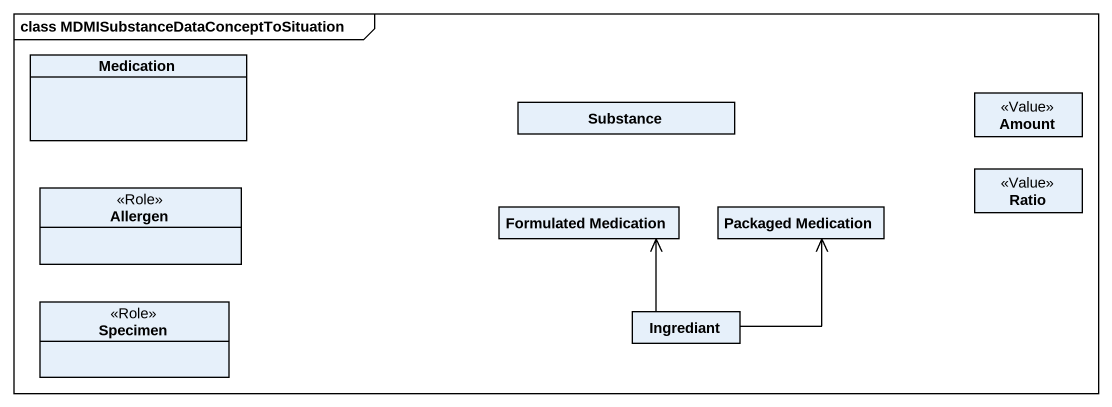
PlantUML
@startuml
mainframe class MDMISubstanceDataConceptToSituation
hide circle
hide empty members
class Medication
class Substance
class Amount <<Value>>
class Allergen <<Role>>
class Ratio <<Value>>
class "Formulated Medication" as Formulated_Medication
class "Packaged Medication" as Packaged_Medication
class Specimen <<Role>>
class Ingrediant
Ingrediant -up-> Formulated_Medication
Ingrediant -up-> Packaged_Medication
@enduml
